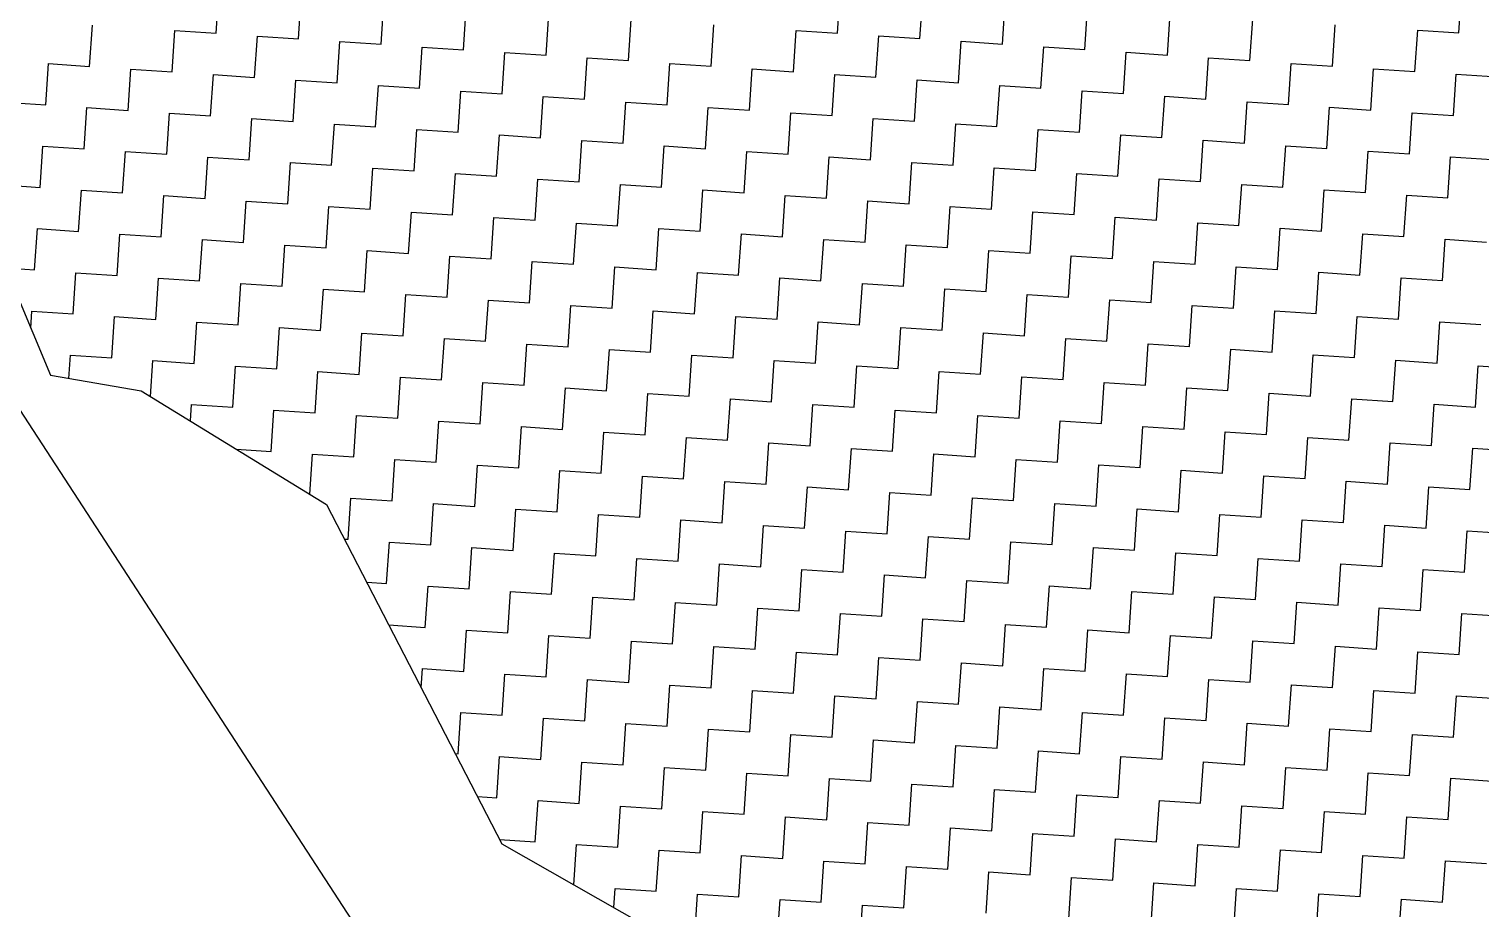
# Model space of a CAD drawing. Header units: metres. Extents: x 286068 to 287358, y 2005630 to 2007098.
# Drawn here: x 286256.2 to 286370.3, y 2006100.3 to 2006169.5 of the extents above; entities that cross this region are included whole.
import ezdxf

# ---------------------------------------------------------------- set-up
doc = ezdxf.new("R2010")
doc.units = ezdxf.units.M
doc.layers.add('POLY_HATCH', color=12, linetype='Continuous')
doc.layers.add('V_BOUND_LINE', color=7, linetype='Continuous')

msp = doc.modelspace()

# ---------------------------------------------------------------- linework, layer by layer
at = {"layer": 'POLY_HATCH', "linetype": 'Continuous'}
for p, q in [((286270.91, 2006169.13), (286271.13, 2006172.37)), ((286277.4, 2006168.7), (286277.61, 2006171.94)), ((286319.76, 2006169.14), (286319.97, 2006172.38)), ((286326.24, 2006168.71), (286326.46, 2006171.95)), ((286368.6, 2006169.16), (286368.81, 2006172.4)), ((286283.88, 2006168.27), (286284.1, 2006171.51)), ((286290.36, 2006167.84), (286290.58, 2006171.08)), ((286296.85, 2006167.41), (286297.06, 2006170.65)), ((286332.72, 2006168.28), (286332.94, 2006171.52)), ((286339.21, 2006167.85), (286339.42, 2006171.09)), ((286345.69, 2006167.42), (286345.91, 2006170.66)), ((286260.97, 2006166.53), (286261.19, 2006169.77)), ((286303.33, 2006166.98), (286303.55, 2006170.22)), ((286309.82, 2006166.55), (286310.03, 2006169.79)), ((286352.17, 2006166.99), (286352.39, 2006170.23)), ((286358.66, 2006166.56), (286358.87, 2006169.8)), ((286267.46, 2006166.1), (286267.67, 2006169.34)), ((286267.67, 2006169.34), (286270.91, 2006169.13)), ((286273.94, 2006165.67), (286274.16, 2006168.91)), ((286274.16, 2006168.91), (286277.4, 2006168.7)), ((286280.42, 2006165.24), (286280.64, 2006168.48)), ((286280.64, 2006168.48), (286283.88, 2006168.27)), ((286316.3, 2006166.11), (286316.51, 2006169.36)), ((286316.51, 2006169.36), (286319.76, 2006169.14)), ((286322.78, 2006165.68), (286323, 2006168.93)), ((286323, 2006168.93), (286326.24, 2006168.71)), ((286329.27, 2006165.25), (286329.48, 2006168.5)), ((286329.48, 2006168.5), (286332.72, 2006168.28)), ((286365.14, 2006166.13), (286365.36, 2006169.37)), ((286365.36, 2006169.37), (286368.6, 2006169.16)), ((286286.91, 2006164.81), (286287.12, 2006168.05)), ((286287.12, 2006168.05), (286290.36, 2006167.84)), ((286293.39, 2006164.38), (286293.61, 2006167.62)), ((286293.61, 2006167.62), (286296.85, 2006167.41)), ((286299.87, 2006163.95), (286300.09, 2006167.19)), ((286300.09, 2006167.19), (286303.33, 2006166.98)), ((286335.75, 2006164.82), (286335.97, 2006168.07)), ((286335.97, 2006168.07), (286339.21, 2006167.85)), ((286342.23, 2006164.39), (286342.45, 2006167.64)), ((286342.45, 2006167.64), (286345.69, 2006167.42)), ((286348.72, 2006163.96), (286348.93, 2006167.2)), ((286348.93, 2006167.2), (286352.17, 2006166.99)), ((286257.52, 2006163.5), (286257.73, 2006166.75)), ((286257.73, 2006166.75), (286260.97, 2006166.53)), ((286264, 2006163.07), (286264.21, 2006166.32)), ((286264.21, 2006166.32), (286267.46, 2006166.1)), ((286306.36, 2006163.52), (286306.57, 2006166.76)), ((286306.57, 2006166.76), (286309.82, 2006166.55)), ((286312.84, 2006163.09), (286313.06, 2006166.33)), ((286313.06, 2006166.33), (286316.3, 2006166.11)), ((286355.2, 2006163.53), (286355.42, 2006166.77)), ((286355.42, 2006166.77), (286358.66, 2006166.56)), ((286361.68, 2006163.1), (286361.9, 2006166.34)), ((286361.9, 2006166.34), (286365.14, 2006166.13)), ((286270.48, 2006162.64), (286270.7, 2006165.89)), ((286270.7, 2006165.89), (286273.94, 2006165.67)), ((286276.97, 2006162.21), (286277.18, 2006165.46)), ((286277.18, 2006165.46), (286280.42, 2006165.24)), ((286283.45, 2006161.78), (286283.67, 2006165.03)), ((286283.67, 2006165.03), (286286.91, 2006164.81)), ((286319.33, 2006162.66), (286319.54, 2006165.9)), ((286319.54, 2006165.9), (286322.78, 2006165.68)), ((286325.81, 2006162.23), (286326.02, 2006165.47)), ((286326.02, 2006165.47), (286329.27, 2006165.25)), ((286332.29, 2006161.8), (286332.51, 2006165.04)), ((286332.51, 2006165.04), (286335.75, 2006164.82)), ((286368.17, 2006162.67), (286368.38, 2006165.91)), ((286368.38, 2006165.91), (286371.63, 2006165.7)), ((286289.93, 2006161.35), (286290.15, 2006164.59)), ((286290.15, 2006164.59), (286293.39, 2006164.38)), ((286296.42, 2006160.92), (286296.63, 2006164.16)), ((286296.63, 2006164.16), (286299.87, 2006163.95)), ((286338.78, 2006161.37), (286338.99, 2006164.61)), ((286338.99, 2006164.61), (286342.23, 2006164.39)), ((286345.26, 2006160.94), (286345.48, 2006164.18)), ((286345.48, 2006164.18), (286348.72, 2006163.96)), ((286254.27, 2006163.72), (286257.52, 2006163.5)), ((286260.54, 2006160.05), (286260.76, 2006163.29)), ((286260.76, 2006163.29), (286264, 2006163.07)), ((286267.03, 2006159.62), (286267.24, 2006162.86)), ((286267.24, 2006162.86), (286270.48, 2006162.64)), ((286302.9, 2006160.49), (286303.12, 2006163.73)), ((286303.12, 2006163.73), (286306.36, 2006163.52)), ((286309.39, 2006160.06), (286309.6, 2006163.3)), ((286309.6, 2006163.3), (286312.84, 2006163.09)), ((286315.87, 2006159.63), (286316.08, 2006162.87)), ((286316.08, 2006162.87), (286319.33, 2006162.66)), ((286351.74, 2006160.51), (286351.96, 2006163.75)), ((286351.96, 2006163.75), (286355.2, 2006163.53)), ((286358.23, 2006160.08), (286358.44, 2006163.32)), ((286358.44, 2006163.32), (286361.68, 2006163.1)), ((286364.71, 2006159.65), (286364.93, 2006162.89)), ((286364.93, 2006162.89), (286368.17, 2006162.67)), ((286273.51, 2006159.19), (286273.72, 2006162.43)), ((286273.72, 2006162.43), (286276.97, 2006162.21)), ((286279.99, 2006158.76), (286280.21, 2006162)), ((286280.21, 2006162), (286283.45, 2006161.78)), ((286286.48, 2006158.33), (286286.69, 2006161.57)), ((286286.69, 2006161.57), (286289.93, 2006161.35)), ((286322.35, 2006159.2), (286322.57, 2006162.44)), ((286322.57, 2006162.44), (286325.81, 2006162.23)), ((286328.84, 2006158.77), (286329.05, 2006162.01)), ((286329.05, 2006162.01), (286332.29, 2006161.8)), ((286335.32, 2006158.34), (286335.53, 2006161.58)), ((286335.53, 2006161.58), (286338.78, 2006161.37)), ((286292.96, 2006157.9), (286293.18, 2006161.14)), ((286293.18, 2006161.14), (286296.42, 2006160.92)), ((286299.44, 2006157.47), (286299.66, 2006160.71)), ((286299.66, 2006160.71), (286302.9, 2006160.49)), ((286341.8, 2006157.91), (286342.02, 2006161.15)), ((286342.02, 2006161.15), (286345.26, 2006160.94)), ((286348.29, 2006157.48), (286348.5, 2006160.72)), ((286348.5, 2006160.72), (286351.74, 2006160.51)), ((286257.09, 2006157.02), (286257.3, 2006160.26)), ((286257.3, 2006160.26), (286260.54, 2006160.05)), ((286263.57, 2006156.59), (286263.78, 2006159.83)), ((286263.78, 2006159.83), (286267.03, 2006159.62)), ((286270.05, 2006156.16), (286270.27, 2006159.4)), ((286270.27, 2006159.4), (286273.51, 2006159.19)), ((286305.93, 2006157.04), (286306.14, 2006160.28)), ((286306.14, 2006160.28), (286309.39, 2006160.06)), ((286312.41, 2006156.6), (286312.63, 2006159.85)), ((286312.63, 2006159.85), (286315.87, 2006159.63)), ((286318.9, 2006156.17), (286319.11, 2006159.42)), ((286319.11, 2006159.42), (286322.35, 2006159.2)), ((286354.77, 2006157.05), (286354.99, 2006160.29)), ((286354.99, 2006160.29), (286358.23, 2006160.08)), ((286361.25, 2006156.62), (286361.47, 2006159.86)), ((286361.47, 2006159.86), (286364.71, 2006159.65)), ((286367.74, 2006156.19), (286367.95, 2006159.43)), ((286367.95, 2006159.43), (286371.2, 2006159.21)), ((286276.54, 2006155.73), (286276.75, 2006158.97)), ((286276.75, 2006158.97), (286279.99, 2006158.76)), ((286283.02, 2006155.3), (286283.24, 2006158.54)), ((286283.24, 2006158.54), (286286.48, 2006158.33)), ((286289.5, 2006154.87), (286289.72, 2006158.11)), ((286289.72, 2006158.11), (286292.96, 2006157.9)), ((286325.38, 2006155.74), (286325.59, 2006158.99)), ((286325.59, 2006158.99), (286328.84, 2006158.77)), ((286331.86, 2006155.31), (286332.08, 2006158.56)), ((286332.08, 2006158.56), (286335.32, 2006158.34)), ((286338.35, 2006154.88), (286338.56, 2006158.12)), ((286338.56, 2006158.12), (286341.8, 2006157.91)), ((286253.84, 2006157.24), (286257.09, 2006157.02)), ((286295.99, 2006154.44), (286296.2, 2006157.68)), ((286296.2, 2006157.68), (286299.44, 2006157.47)), ((286302.47, 2006154.01), (286302.69, 2006157.25)), ((286302.69, 2006157.25), (286305.93, 2006157.04)), ((286344.83, 2006154.45), (286345.05, 2006157.69)), ((286345.05, 2006157.69), (286348.29, 2006157.48)), ((286351.31, 2006154.02), (286351.53, 2006157.26)), ((286351.53, 2006157.26), (286354.77, 2006157.05)), ((286260.11, 2006153.56), (286260.33, 2006156.81)), ((286260.33, 2006156.81), (286263.57, 2006156.59)), ((286266.6, 2006153.13), (286266.81, 2006156.38)), ((286266.81, 2006156.38), (286270.05, 2006156.16)), ((286273.08, 2006152.7), (286273.29, 2006155.95)), ((286273.29, 2006155.95), (286276.54, 2006155.73)), ((286308.95, 2006153.58), (286309.17, 2006156.82)), ((286309.17, 2006156.82), (286312.41, 2006156.6)), ((286315.44, 2006153.15), (286315.65, 2006156.39)), ((286315.65, 2006156.39), (286318.9, 2006156.17)), ((286321.92, 2006152.72), (286322.14, 2006155.96)), ((286322.14, 2006155.96), (286325.38, 2006155.74)), ((286357.8, 2006153.59), (286358.01, 2006156.83)), ((286358.01, 2006156.83), (286361.25, 2006156.62)), ((286364.28, 2006153.16), (286364.5, 2006156.4)), ((286364.5, 2006156.4), (286367.74, 2006156.19)), ((286279.56, 2006152.27), (286279.78, 2006155.51)), ((286279.78, 2006155.51), (286283.02, 2006155.3)), ((286286.05, 2006151.84), (286286.26, 2006155.08)), ((286286.26, 2006155.08), (286289.5, 2006154.87)), ((286292.53, 2006151.41), (286292.75, 2006154.65)), ((286292.75, 2006154.65), (286295.99, 2006154.44)), ((286328.41, 2006152.29), (286328.62, 2006155.53)), ((286328.62, 2006155.53), (286331.86, 2006155.31)), ((286334.89, 2006151.86), (286335.1, 2006155.1)), ((286335.1, 2006155.1), (286338.35, 2006154.88)), ((286341.37, 2006151.43), (286341.59, 2006154.67)), ((286341.59, 2006154.67), (286344.83, 2006154.45)), ((286256.65, 2006150.54), (286256.87, 2006153.78)), ((286256.87, 2006153.78), (286260.11, 2006153.56)), ((286299.01, 2006150.98), (286299.23, 2006154.22)), ((286299.23, 2006154.22), (286302.47, 2006154.01)), ((286305.5, 2006150.55), (286305.71, 2006153.79)), ((286305.71, 2006153.79), (286308.95, 2006153.58)), ((286347.86, 2006151), (286348.07, 2006154.24)), ((286348.07, 2006154.24), (286351.31, 2006154.02)), ((286354.34, 2006150.57), (286354.56, 2006153.81)), ((286354.56, 2006153.81), (286357.8, 2006153.59)), ((286263.14, 2006150.11), (286263.35, 2006153.35)), ((286263.35, 2006153.35), (286266.6, 2006153.13)), ((286269.62, 2006149.68), (286269.84, 2006152.92)), ((286269.84, 2006152.92), (286273.08, 2006152.7)), ((286276.11, 2006149.25), (286276.32, 2006152.49)), ((286276.32, 2006152.49), (286279.56, 2006152.27)), ((286311.98, 2006150.12), (286312.2, 2006153.36)), ((286312.2, 2006153.36), (286315.44, 2006153.15)), ((286318.46, 2006149.69), (286318.68, 2006152.93)), ((286318.68, 2006152.93), (286321.92, 2006152.72)), ((286324.95, 2006149.26), (286325.16, 2006152.5)), ((286325.16, 2006152.5), (286328.41, 2006152.29)), ((286360.82, 2006150.13), (286361.04, 2006153.38)), ((286361.04, 2006153.38), (286364.28, 2006153.16)), ((286367.31, 2006149.7), (286367.52, 2006152.95)), ((286367.52, 2006152.95), (286370.76, 2006152.73)), ((286282.59, 2006148.82), (286282.8, 2006152.06)), ((286282.8, 2006152.06), (286286.05, 2006151.84)), ((286289.07, 2006148.39), (286289.29, 2006151.63)), ((286289.29, 2006151.63), (286292.53, 2006151.41)), ((286331.43, 2006148.83), (286331.65, 2006152.07)), ((286331.65, 2006152.07), (286334.89, 2006151.86)), ((286337.92, 2006148.4), (286338.13, 2006151.64)), ((286338.13, 2006151.64), (286341.37, 2006151.43)), ((286344.4, 2006147.97), (286344.61, 2006151.21)), ((286344.61, 2006151.21), (286347.86, 2006151)), ((286254.37, 2006150.69), (286256.65, 2006150.54)), ((286259.68, 2006147.08), (286259.9, 2006150.32)), ((286259.9, 2006150.32), (286263.14, 2006150.11)), ((286295.56, 2006147.96), (286295.77, 2006151.2)), ((286295.77, 2006151.2), (286299.01, 2006150.98)), ((286302.04, 2006147.52), (286302.26, 2006150.77)), ((286302.26, 2006150.77), (286305.5, 2006150.55)), ((286308.52, 2006147.09), (286308.74, 2006150.34)), ((286308.74, 2006150.34), (286311.98, 2006150.12)), ((286350.88, 2006147.54), (286351.1, 2006150.78)), ((286351.1, 2006150.78), (286354.34, 2006150.57)), ((286357.37, 2006147.11), (286357.58, 2006150.35)), ((286357.58, 2006150.35), (286360.82, 2006150.13)), ((286266.17, 2006146.65), (286266.38, 2006149.89)), ((286266.38, 2006149.89), (286269.62, 2006149.68)), ((286272.65, 2006146.22), (286272.86, 2006149.46)), ((286272.86, 2006149.46), (286276.11, 2006149.25)), ((286279.13, 2006145.79), (286279.35, 2006149.03)), ((286279.35, 2006149.03), (286282.59, 2006148.82)), ((286315.01, 2006146.66), (286315.22, 2006149.91)), ((286315.22, 2006149.91), (286318.46, 2006149.69)), ((286321.49, 2006146.23), (286321.71, 2006149.48)), ((286321.71, 2006149.48), (286324.95, 2006149.26)), ((286327.98, 2006145.8), (286328.19, 2006149.04)), ((286328.19, 2006149.04), (286331.43, 2006148.83)), ((286363.85, 2006146.68), (286364.07, 2006149.92)), ((286364.07, 2006149.92), (286367.31, 2006149.7)), ((286285.62, 2006145.36), (286285.83, 2006148.6)), ((286285.83, 2006148.6), (286289.07, 2006148.39)), ((286292.1, 2006144.93), (286292.32, 2006148.17)), ((286292.32, 2006148.17), (286295.56, 2006147.96)), ((286334.46, 2006145.37), (286334.67, 2006148.61)), ((286334.67, 2006148.61), (286337.92, 2006148.4)), ((286340.94, 2006144.94), (286341.16, 2006148.18)), ((286341.16, 2006148.18), (286344.4, 2006147.97)), ((286256.35, 2006145.97), (286256.44, 2006147.3)), ((286256.44, 2006147.3), (286259.68, 2006147.08)), ((286262.71, 2006143.62), (286262.92, 2006146.87)), ((286262.92, 2006146.87), (286266.17, 2006146.65)), ((286298.58, 2006144.5), (286298.8, 2006147.74)), ((286298.8, 2006147.74), (286302.04, 2006147.52)), ((286305.07, 2006144.07), (286305.28, 2006147.31)), ((286305.28, 2006147.31), (286308.52, 2006147.09)), ((286311.55, 2006143.64), (286311.77, 2006146.88)), ((286311.77, 2006146.88), (286315.01, 2006146.66)), ((286347.43, 2006144.51), (286347.64, 2006147.75)), ((286347.64, 2006147.75), (286350.88, 2006147.54)), ((286353.91, 2006144.08), (286354.13, 2006147.32)), ((286354.13, 2006147.32), (286357.37, 2006147.11)), ((286360.39, 2006143.65), (286360.61, 2006146.89)), ((286360.61, 2006146.89), (286363.85, 2006146.68)), ((286269.19, 2006143.19), (286269.41, 2006146.44)), ((286269.41, 2006146.44), (286272.65, 2006146.22)), ((286275.68, 2006142.76), (286275.89, 2006146)), ((286275.89, 2006146), (286279.13, 2006145.79)), ((286282.16, 2006142.33), (286282.37, 2006145.57)), ((286282.37, 2006145.57), (286285.62, 2006145.36)), ((286318.03, 2006143.21), (286318.25, 2006146.45)), ((286318.25, 2006146.45), (286321.49, 2006146.23)), ((286324.52, 2006142.78), (286324.73, 2006146.02)), ((286324.73, 2006146.02), (286327.98, 2006145.8)), ((286331, 2006142.35), (286331.22, 2006145.59)), ((286331.22, 2006145.59), (286334.46, 2006145.37)), ((286366.88, 2006143.22), (286367.09, 2006146.46)), ((286367.09, 2006146.46), (286370.33, 2006146.25)), ((286288.64, 2006141.9), (286288.86, 2006145.14)), ((286288.86, 2006145.14), (286292.1, 2006144.93)), ((286295.13, 2006141.47), (286295.34, 2006144.71)), ((286295.34, 2006144.71), (286298.58, 2006144.5)), ((286337.49, 2006141.92), (286337.7, 2006145.16)), ((286337.7, 2006145.16), (286340.94, 2006144.94)), ((286343.97, 2006141.49), (286344.18, 2006144.73)), ((286344.18, 2006144.73), (286347.43, 2006144.51)), ((286259.35, 2006142.01), (286259.47, 2006143.84)), ((286259.47, 2006143.84), (286262.71, 2006143.62)), ((286265.76, 2006140.58), (286265.95, 2006143.41)), ((286265.95, 2006143.41), (286269.19, 2006143.19)), ((286301.61, 2006141.04), (286301.83, 2006144.28)), ((286301.83, 2006144.28), (286305.07, 2006144.07)), ((286308.09, 2006140.61), (286308.31, 2006143.85)), ((286308.31, 2006143.85), (286311.55, 2006143.64)), ((286314.58, 2006140.18), (286314.79, 2006143.42)), ((286314.79, 2006143.42), (286318.03, 2006143.21)), ((286350.45, 2006141.05), (286350.67, 2006144.3)), ((286350.67, 2006144.3), (286353.91, 2006144.08)), ((286356.94, 2006140.62), (286357.15, 2006143.87)), ((286357.15, 2006143.87), (286360.39, 2006143.65)), ((286363.42, 2006140.19), (286363.64, 2006143.44)), ((286363.64, 2006143.44), (286366.88, 2006143.22)), ((286272.22, 2006139.74), (286272.43, 2006142.98)), ((286272.43, 2006142.98), (286275.68, 2006142.76)), ((286278.7, 2006139.31), (286278.92, 2006142.55)), ((286278.92, 2006142.55), (286282.16, 2006142.33)), ((286285.19, 2006138.88), (286285.4, 2006142.12)), ((286285.4, 2006142.12), (286288.64, 2006141.9)), ((286321.06, 2006139.75), (286321.28, 2006142.99)), ((286321.28, 2006142.99), (286324.52, 2006142.78)), ((286327.54, 2006139.32), (286327.76, 2006142.56)), ((286327.76, 2006142.56), (286331, 2006142.35)), ((286334.03, 2006138.89), (286334.24, 2006142.13)), ((286334.24, 2006142.13), (286337.49, 2006141.92)), ((286369.9, 2006139.76), (286370.12, 2006143.01)), ((286370.12, 2006143.01), (286373.36, 2006142.79)), ((286291.67, 2006138.44), (286291.88, 2006141.69)), ((286291.88, 2006141.69), (286295.13, 2006141.47)), ((286298.15, 2006138.01), (286298.37, 2006141.26)), ((286298.37, 2006141.26), (286301.61, 2006141.04)), ((286340.51, 2006138.46), (286340.73, 2006141.7)), ((286340.73, 2006141.7), (286343.97, 2006141.49)), ((286347, 2006138.03), (286347.21, 2006141.27)), ((286347.21, 2006141.27), (286350.45, 2006141.05)), ((286268.89, 2006138.67), (286268.98, 2006139.95)), ((286268.98, 2006139.95), (286272.22, 2006139.74)), ((286304.64, 2006137.58), (286304.85, 2006140.83)), ((286304.85, 2006140.83), (286308.09, 2006140.61)), ((286311.12, 2006137.15), (286311.34, 2006140.4)), ((286311.34, 2006140.4), (286314.58, 2006140.18)), ((286317.6, 2006136.72), (286317.82, 2006139.97)), ((286317.82, 2006139.97), (286321.06, 2006139.75)), ((286353.48, 2006137.6), (286353.69, 2006140.84)), ((286353.69, 2006140.84), (286356.94, 2006140.62)), ((286359.96, 2006137.17), (286360.18, 2006140.41)), ((286360.18, 2006140.41), (286363.42, 2006140.19)), ((286366.45, 2006136.74), (286366.66, 2006139.98)), ((286366.66, 2006139.98), (286369.9, 2006139.76)), ((286275.25, 2006136.28), (286275.46, 2006139.52)), ((286275.46, 2006139.52), (286278.7, 2006139.31)), ((286281.73, 2006135.85), (286281.94, 2006139.09)), ((286281.94, 2006139.09), (286285.19, 2006138.88)), ((286288.21, 2006135.42), (286288.43, 2006138.66)), ((286288.43, 2006138.66), (286291.67, 2006138.44)), ((286324.09, 2006136.29), (286324.3, 2006139.53)), ((286324.3, 2006139.53), (286327.54, 2006139.32)), ((286330.57, 2006135.86), (286330.79, 2006139.1)), ((286330.79, 2006139.1), (286334.03, 2006138.89)), ((286337.06, 2006135.43), (286337.27, 2006138.67)), ((286337.27, 2006138.67), (286340.51, 2006138.46)), ((286294.7, 2006134.99), (286294.91, 2006138.23)), ((286294.91, 2006138.23), (286298.15, 2006138.01)), ((286301.18, 2006134.56), (286301.39, 2006137.8)), ((286301.39, 2006137.8), (286304.64, 2006137.58)), ((286343.54, 2006135), (286343.75, 2006138.24)), ((286343.75, 2006138.24), (286347, 2006138.03)), ((286350.02, 2006134.57), (286350.24, 2006137.81)), ((286350.24, 2006137.81), (286353.48, 2006137.6)), ((286272.49, 2006136.46), (286275.25, 2006136.28)), ((286307.66, 2006134.13), (286307.88, 2006137.37)), ((286307.88, 2006137.37), (286311.12, 2006137.15)), ((286314.15, 2006133.7), (286314.36, 2006136.94)), ((286314.36, 2006136.94), (286317.6, 2006136.72)), ((286320.63, 2006133.27), (286320.85, 2006136.51)), ((286320.85, 2006136.51), (286324.09, 2006136.29)), ((286356.51, 2006134.14), (286356.72, 2006137.38)), ((286356.72, 2006137.38), (286359.96, 2006137.17)), ((286362.99, 2006133.71), (286363.2, 2006136.95)), ((286363.2, 2006136.95), (286366.45, 2006136.74)), ((286369.47, 2006133.28), (286369.69, 2006136.52)), ((286369.69, 2006136.52), (286372.93, 2006136.31)), ((286278.28, 2006132.92), (286278.49, 2006136.06)), ((286278.49, 2006136.06), (286281.73, 2006135.85)), ((286284.76, 2006132.39), (286284.97, 2006135.63)), ((286284.97, 2006135.63), (286288.21, 2006135.42)), ((286327.11, 2006132.84), (286327.33, 2006136.08)), ((286327.33, 2006136.08), (286330.57, 2006135.86)), ((286333.6, 2006132.41), (286333.81, 2006135.65)), ((286333.81, 2006135.65), (286337.06, 2006135.43)), ((286291.24, 2006131.96), (286291.45, 2006135.2)), ((286291.45, 2006135.2), (286294.7, 2006134.99)), ((286297.72, 2006131.53), (286297.94, 2006134.77)), ((286297.94, 2006134.77), (286301.18, 2006134.56)), ((286304.21, 2006131.1), (286304.42, 2006134.34)), ((286304.42, 2006134.34), (286307.66, 2006134.13)), ((286340.08, 2006131.98), (286340.3, 2006135.22)), ((286340.3, 2006135.22), (286343.54, 2006135)), ((286346.57, 2006131.54), (286346.78, 2006134.79)), ((286346.78, 2006134.79), (286350.02, 2006134.57)), ((286353.05, 2006131.11), (286353.26, 2006134.36)), ((286353.26, 2006134.36), (286356.51, 2006134.14)), ((286310.69, 2006130.67), (286310.91, 2006133.91)), ((286310.91, 2006133.91), (286314.15, 2006133.7)), ((286317.17, 2006130.24), (286317.39, 2006133.48)), ((286317.39, 2006133.48), (286320.63, 2006133.27)), ((286323.66, 2006129.81), (286323.87, 2006133.05)), ((286323.87, 2006133.05), (286327.11, 2006132.84)), ((286359.53, 2006130.68), (286359.75, 2006133.93)), ((286359.75, 2006133.93), (286362.99, 2006133.71)), ((286366.02, 2006130.25), (286366.23, 2006133.5)), ((286366.23, 2006133.5), (286369.47, 2006133.28)), ((286281.3, 2006129.37), (286281.51, 2006132.61)), ((286281.51, 2006132.61), (286284.76, 2006132.39)), ((286287.78, 2006128.93), (286288, 2006132.18)), ((286288, 2006132.18), (286291.24, 2006131.96)), ((286330.14, 2006129.38), (286330.36, 2006132.62)), ((286330.36, 2006132.62), (286333.6, 2006132.41)), ((286336.62, 2006128.95), (286336.84, 2006132.19)), ((286336.84, 2006132.19), (286340.08, 2006131.98)), ((286294.27, 2006128.5), (286294.48, 2006131.75)), ((286294.48, 2006131.75), (286297.72, 2006131.53)), ((286300.75, 2006128.07), (286300.96, 2006131.32)), ((286300.96, 2006131.32), (286304.21, 2006131.1)), ((286307.23, 2006127.64), (286307.45, 2006130.89)), ((286307.45, 2006130.89), (286310.69, 2006130.67)), ((286343.11, 2006128.52), (286343.32, 2006131.76)), ((286343.32, 2006131.76), (286346.57, 2006131.54)), ((286349.59, 2006128.09), (286349.81, 2006131.33)), ((286349.81, 2006131.33), (286353.05, 2006131.11)), ((286356.08, 2006127.66), (286356.29, 2006130.9)), ((286356.29, 2006130.9), (286359.53, 2006130.68)), ((286313.72, 2006127.21), (286313.93, 2006130.45)), ((286313.93, 2006130.45), (286317.17, 2006130.24)), ((286320.2, 2006126.78), (286320.42, 2006130.02)), ((286320.42, 2006130.02), (286323.66, 2006129.81)), ((286326.68, 2006126.35), (286326.9, 2006129.59)), ((286326.9, 2006129.59), (286330.14, 2006129.38)), ((286362.56, 2006127.23), (286362.77, 2006130.47)), ((286362.77, 2006130.47), (286366.02, 2006130.25)), ((286369.04, 2006126.8), (286369.26, 2006130.04)), ((286369.26, 2006130.04), (286372.5, 2006129.82)), ((286281.01, 2006129.38), (286281.3, 2006129.37)), ((286284.32, 2006125.91), (286284.54, 2006129.15)), ((286284.54, 2006129.15), (286287.78, 2006128.93)), ((286290.81, 2006125.48), (286291.02, 2006128.72)), ((286291.02, 2006128.72), (286294.27, 2006128.5)), ((286333.17, 2006125.92), (286333.38, 2006129.16)), ((286333.38, 2006129.16), (286336.62, 2006128.95)), ((286339.65, 2006125.49), (286339.87, 2006128.73)), ((286339.87, 2006128.73), (286343.11, 2006128.52)), ((286297.29, 2006125.05), (286297.51, 2006128.29)), ((286297.51, 2006128.29), (286300.75, 2006128.07)), ((286303.78, 2006124.62), (286303.99, 2006127.86)), ((286303.99, 2006127.86), (286307.23, 2006127.64)), ((286310.26, 2006124.19), (286310.47, 2006127.43)), ((286310.47, 2006127.43), (286313.72, 2006127.21)), ((286346.13, 2006125.06), (286346.35, 2006128.3)), ((286346.35, 2006128.3), (286349.59, 2006128.09)), ((286352.62, 2006124.63), (286352.83, 2006127.87)), ((286352.83, 2006127.87), (286356.08, 2006127.66)), ((286359.1, 2006124.2), (286359.32, 2006127.44)), ((286359.32, 2006127.44), (286362.56, 2006127.23)), ((286316.74, 2006123.76), (286316.96, 2006127)), ((286316.96, 2006127), (286320.2, 2006126.78)), ((286323.23, 2006123.33), (286323.44, 2006126.57)), ((286323.44, 2006126.57), (286326.68, 2006126.35)), ((286329.71, 2006122.9), (286329.93, 2006126.14)), ((286329.93, 2006126.14), (286333.17, 2006125.92)), ((286365.59, 2006123.77), (286365.8, 2006127.01)), ((286365.8, 2006127.01), (286369.04, 2006126.8)), ((286282.75, 2006126.01), (286284.32, 2006125.91)), ((286287.35, 2006122.45), (286287.57, 2006125.69)), ((286287.57, 2006125.69), (286290.81, 2006125.48)), ((286293.84, 2006122.02), (286294.05, 2006125.26)), ((286294.05, 2006125.26), (286297.29, 2006125.05)), ((286336.19, 2006122.46), (286336.41, 2006125.71)), ((286336.41, 2006125.71), (286339.65, 2006125.49)), ((286342.68, 2006122.03), (286342.89, 2006125.28)), ((286342.89, 2006125.28), (286346.13, 2006125.06)), ((286300.32, 2006121.59), (286300.53, 2006124.83)), ((286300.53, 2006124.83), (286303.78, 2006124.62)), ((286306.8, 2006121.16), (286307.02, 2006124.4)), ((286307.02, 2006124.4), (286310.26, 2006124.19)), ((286313.29, 2006120.73), (286313.5, 2006123.97)), ((286313.5, 2006123.97), (286316.74, 2006123.76)), ((286349.16, 2006121.6), (286349.38, 2006124.85)), ((286349.38, 2006124.85), (286352.62, 2006124.63)), ((286355.65, 2006121.17), (286355.86, 2006124.42)), ((286355.86, 2006124.42), (286359.1, 2006124.2)), ((286362.13, 2006120.74), (286362.34, 2006123.98)), ((286362.34, 2006123.98), (286365.59, 2006123.77)), ((286319.77, 2006120.3), (286319.99, 2006123.54)), ((286319.99, 2006123.54), (286323.23, 2006123.33)), ((286326.25, 2006119.87), (286326.47, 2006123.11)), ((286326.47, 2006123.11), (286329.71, 2006122.9)), ((286332.74, 2006119.44), (286332.95, 2006122.68)), ((286332.95, 2006122.68), (286336.19, 2006122.46)), ((286368.61, 2006120.31), (286368.83, 2006123.55)), ((286368.83, 2006123.55), (286372.07, 2006123.34)), ((286284.49, 2006122.64), (286287.35, 2006122.45)), ((286290.38, 2006118.99), (286290.59, 2006122.24)), ((286290.59, 2006122.24), (286293.84, 2006122.02)), ((286296.86, 2006118.56), (286297.08, 2006121.81)), ((286297.08, 2006121.81), (286300.32, 2006121.59)), ((286339.22, 2006119.01), (286339.44, 2006122.25)), ((286339.44, 2006122.25), (286342.68, 2006122.03)), ((286345.7, 2006118.58), (286345.92, 2006121.82)), ((286345.92, 2006121.82), (286349.16, 2006121.6)), ((286303.35, 2006118.13), (286303.56, 2006121.37)), ((286303.56, 2006121.37), (286306.8, 2006121.16)), ((286309.83, 2006117.7), (286310.04, 2006120.94)), ((286310.04, 2006120.94), (286313.29, 2006120.73)), ((286316.31, 2006117.27), (286316.53, 2006120.51)), ((286316.53, 2006120.51), (286319.77, 2006120.3)), ((286352.19, 2006118.15), (286352.4, 2006121.39)), ((286352.4, 2006121.39), (286355.65, 2006121.17)), ((286358.67, 2006117.72), (286358.89, 2006120.96)), ((286358.89, 2006120.96), (286362.13, 2006120.74)), ((286365.16, 2006117.29), (286365.37, 2006120.53)), ((286365.37, 2006120.53), (286368.61, 2006120.31)), ((286322.8, 2006116.84), (286323.01, 2006120.08)), ((286323.01, 2006120.08), (286326.25, 2006119.87)), ((286329.28, 2006116.41), (286329.5, 2006119.65)), ((286329.5, 2006119.65), (286332.74, 2006119.44)), ((286287.04, 2006117.7), (286287.14, 2006119.21)), ((286287.14, 2006119.21), (286290.38, 2006118.99)), ((286293.4, 2006115.54), (286293.62, 2006118.78)), ((286293.62, 2006118.78), (286296.86, 2006118.56)), ((286299.89, 2006115.11), (286300.1, 2006118.35)), ((286300.1, 2006118.35), (286303.35, 2006118.13)), ((286335.76, 2006115.98), (286335.98, 2006119.22)), ((286335.98, 2006119.22), (286339.22, 2006119.01)), ((286342.25, 2006115.55), (286342.46, 2006118.79)), ((286342.46, 2006118.79), (286345.7, 2006118.58)), ((286348.73, 2006115.12), (286348.95, 2006118.36)), ((286348.95, 2006118.36), (286352.19, 2006118.15)), ((286306.37, 2006114.68), (286306.59, 2006117.92)), ((286306.59, 2006117.92), (286309.83, 2006117.7)), ((286312.86, 2006114.25), (286313.07, 2006117.49)), ((286313.07, 2006117.49), (286316.31, 2006117.27)), ((286319.34, 2006113.82), (286319.55, 2006117.06)), ((286319.55, 2006117.06), (286322.8, 2006116.84)), ((286355.21, 2006114.69), (286355.43, 2006117.93)), ((286355.43, 2006117.93), (286358.67, 2006117.72)), ((286361.7, 2006114.26), (286361.91, 2006117.5)), ((286361.91, 2006117.5), (286365.16, 2006117.29)), ((286368.18, 2006113.83), (286368.4, 2006117.07)), ((286368.4, 2006117.07), (286371.64, 2006116.86)), ((286325.82, 2006113.38), (286326.04, 2006116.63)), ((286326.04, 2006116.63), (286329.28, 2006116.41)), ((286332.31, 2006112.95), (286332.52, 2006116.2)), ((286332.52, 2006116.2), (286335.76, 2006115.98)), ((286289.95, 2006112.51), (286290.16, 2006115.75)), ((286290.16, 2006115.75), (286293.4, 2006115.54)), ((286296.43, 2006112.08), (286296.65, 2006115.32)), ((286296.65, 2006115.32), (286299.89, 2006115.11)), ((286302.92, 2006111.65), (286303.13, 2006114.89)), ((286303.13, 2006114.89), (286306.37, 2006114.68)), ((286338.79, 2006112.52), (286339.01, 2006115.77)), ((286339.01, 2006115.77), (286342.25, 2006115.55)), ((286345.27, 2006112.09), (286345.49, 2006115.34)), ((286345.49, 2006115.34), (286348.73, 2006115.12)), ((286351.76, 2006111.66), (286351.97, 2006114.91)), ((286351.97, 2006114.91), (286355.21, 2006114.69)), ((286309.4, 2006111.22), (286309.61, 2006114.46)), ((286309.61, 2006114.46), (286312.86, 2006114.25)), ((286315.88, 2006110.79), (286316.1, 2006114.03)), ((286316.1, 2006114.03), (286319.34, 2006113.82)), ((286322.37, 2006110.36), (286322.58, 2006113.6)), ((286322.58, 2006113.6), (286325.82, 2006113.38)), ((286358.24, 2006111.23), (286358.46, 2006114.47)), ((286358.46, 2006114.47), (286361.7, 2006114.26)), ((286364.73, 2006110.8), (286364.94, 2006114.04)), ((286364.94, 2006114.04), (286368.18, 2006113.83)), ((286289.71, 2006112.53), (286289.95, 2006112.51)), ((286328.85, 2006109.93), (286329.06, 2006113.17)), ((286329.06, 2006113.17), (286332.31, 2006112.95)), ((286335.33, 2006109.5), (286335.55, 2006112.74)), ((286335.55, 2006112.74), (286338.79, 2006112.52)), ((286292.97, 2006109.05), (286293.19, 2006112.3)), ((286293.19, 2006112.3), (286296.43, 2006112.08)), ((286299.46, 2006108.62), (286299.67, 2006111.86)), ((286299.67, 2006111.86), (286302.92, 2006111.65)), ((286305.94, 2006108.19), (286306.16, 2006111.43)), ((286306.16, 2006111.43), (286309.4, 2006111.22)), ((286341.82, 2006109.07), (286342.03, 2006112.31)), ((286342.03, 2006112.31), (286345.27, 2006112.09)), ((286348.3, 2006108.64), (286348.52, 2006111.88)), ((286348.52, 2006111.88), (286351.76, 2006111.66)), ((286354.78, 2006108.21), (286355, 2006111.45)), ((286355, 2006111.45), (286358.24, 2006111.23)), ((286312.43, 2006107.76), (286312.64, 2006111)), ((286312.64, 2006111), (286315.88, 2006110.79)), ((286318.91, 2006107.33), (286319.12, 2006110.57)), ((286319.12, 2006110.57), (286322.37, 2006110.36)), ((286325.39, 2006106.9), (286325.61, 2006110.14)), ((286325.61, 2006110.14), (286328.85, 2006109.93)), ((286361.27, 2006107.78), (286361.48, 2006111.02)), ((286361.48, 2006111.02), (286364.73, 2006110.8)), ((286367.75, 2006107.35), (286367.97, 2006110.59)), ((286367.97, 2006110.59), (286371.21, 2006110.37)), ((286291.45, 2006109.15), (286292.97, 2006109.05)), ((286331.88, 2006106.47), (286332.09, 2006109.71)), ((286332.09, 2006109.71), (286335.33, 2006109.5)), ((286338.36, 2006106.04), (286338.58, 2006109.28)), ((286338.58, 2006109.28), (286341.82, 2006109.07)), ((286296, 2006105.6), (286296.22, 2006108.84)), ((286296.22, 2006108.84), (286299.46, 2006108.62)), ((286302.48, 2006105.17), (286302.7, 2006108.41)), ((286302.7, 2006108.41), (286305.94, 2006108.19)), ((286308.97, 2006104.74), (286309.18, 2006107.98)), ((286309.18, 2006107.98), (286312.43, 2006107.76)), ((286344.84, 2006105.61), (286345.06, 2006108.85)), ((286345.06, 2006108.85), (286348.3, 2006108.64)), ((286351.33, 2006105.18), (286351.54, 2006108.42)), ((286351.54, 2006108.42), (286354.78, 2006108.21)), ((286357.81, 2006104.75), (286358.03, 2006107.99)), ((286358.03, 2006107.99), (286361.27, 2006107.78)), ((286315.45, 2006104.3), (286315.67, 2006107.55)), ((286315.67, 2006107.55), (286318.91, 2006107.33)), ((286321.94, 2006103.87), (286322.15, 2006107.12)), ((286322.15, 2006107.12), (286325.39, 2006106.9)), ((286364.29, 2006104.32), (286364.51, 2006107.56)), ((286364.51, 2006107.56), (286367.75, 2006107.35)), ((286293.19, 2006105.78), (286296, 2006105.6)), ((286328.42, 2006103.44), (286328.63, 2006106.69)), ((286328.63, 2006106.69), (286331.88, 2006106.47)), ((286334.9, 2006103.01), (286335.12, 2006106.26)), ((286335.12, 2006106.26), (286338.36, 2006106.04)), ((286341.39, 2006102.58), (286341.6, 2006105.83)), ((286341.6, 2006105.83), (286344.84, 2006105.61)), ((286299.03, 2006102.22), (286299.24, 2006105.38)), ((286299.24, 2006105.38), (286302.48, 2006105.17)), ((286305.51, 2006101.71), (286305.73, 2006104.95)), ((286305.73, 2006104.95), (286308.97, 2006104.74)), ((286311.99, 2006101.28), (286312.21, 2006104.52)), ((286312.21, 2006104.52), (286315.45, 2006104.3)), ((286347.87, 2006102.15), (286348.09, 2006105.39)), ((286348.09, 2006105.39), (286351.33, 2006105.18)), ((286354.35, 2006101.72), (286354.57, 2006104.96)), ((286354.57, 2006104.96), (286357.81, 2006104.75)), ((286360.84, 2006101.29), (286361.05, 2006104.53)), ((286361.05, 2006104.53), (286364.29, 2006104.32)), ((286318.48, 2006100.85), (286318.69, 2006104.09)), ((286318.69, 2006104.09), (286321.94, 2006103.87)), ((286324.96, 2006100.42), (286325.18, 2006103.66)), ((286325.18, 2006103.66), (286328.42, 2006103.44)), ((286367.32, 2006100.86), (286367.54, 2006104.1)), ((286367.54, 2006104.1), (286370.78, 2006103.89)), ((286331.45, 2006099.99), (286331.66, 2006103.23)), ((286331.66, 2006103.23), (286334.9, 2006103.01)), ((286337.93, 2006099.56), (286338.14, 2006102.8)), ((286338.14, 2006102.8), (286341.39, 2006102.58)), ((286344.41, 2006099.13), (286344.63, 2006102.37)), ((286344.63, 2006102.37), (286347.87, 2006102.15)), ((286302.17, 2006100.43), (286302.27, 2006101.92)), ((286302.27, 2006101.92), (286305.51, 2006101.71)), ((286308.54, 2006098.25), (286308.75, 2006101.49)), ((286308.75, 2006101.49), (286311.99, 2006101.28)), ((286315.02, 2006097.82), (286315.24, 2006101.06)), ((286315.24, 2006101.06), (286318.48, 2006100.85)), ((286350.9, 2006098.7), (286351.11, 2006101.94)), ((286351.11, 2006101.94), (286354.35, 2006101.72)), ((286357.38, 2006098.27), (286357.6, 2006101.51)), ((286357.6, 2006101.51), (286360.84, 2006101.29)), ((286363.86, 2006097.84), (286364.08, 2006101.08)), ((286364.08, 2006101.08), (286367.32, 2006100.86)), ((286321.51, 2006097.39), (286321.72, 2006100.63)), ((286321.72, 2006100.63), (286324.96, 2006100.42))]:
    msp.add_line(p, q, dxfattribs=at)
at = {"layer": 'POLY_HATCH'}
for p, q in [((286251.36, 2006157.85), (286257.91, 2006142.26)), ((286257.91, 2006142.26), (286265.03, 2006141.03)), ((286265.03, 2006141.03), (286279.6, 2006132.11)), ((286279.6, 2006132.11), (286293.37, 2006105.44)), ((286293.37, 2006105.44), (286304.69, 2006099))]:
    msp.add_line(p, q, dxfattribs=at)
at = {"layer": 'V_BOUND_LINE'}
msp.add_line((286287.3, 2006090.7), (286198.7, 2006226.78), dxfattribs=at)

doc.saveas('drawing.dxf')
